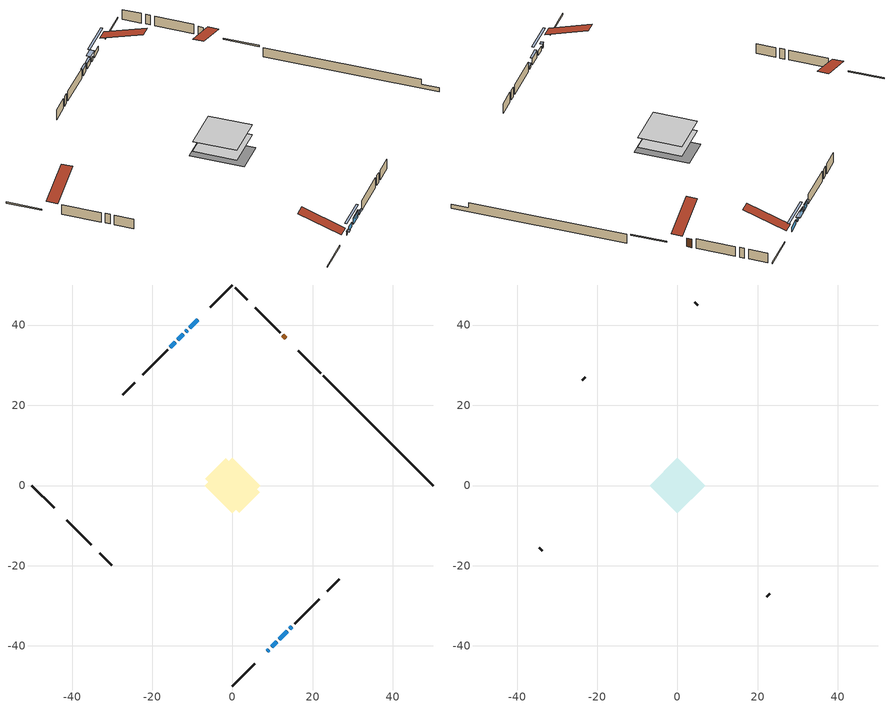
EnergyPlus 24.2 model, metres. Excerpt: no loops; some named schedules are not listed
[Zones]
conditioned space
 floor outside (Floor1 construction): -1.1,0 0,1.1 1.1,0 0,-1.1 z1.45
 floor outside (Floor2 construction): -1.33,0 0,1.33 1.33,0 0,-1.33 z1.45
 floor adiabatic (AdiabaticFloorConstruction): -6.9,0 0,6.9 6.9,0 0,-6.9 z1.45
 floor foundation (Slab1 construction): -6.83,1.72 -1.72,6.83 6.83,-1.72 1.72,-6.83 z-0.84
 wall outside (RimJoist1 construction): 0,-49.97 5.6,-44.37 / -49.97,0 -44.37,-5.6 / 0,49.97 -5.6,44.37 / 21.99,27.99 16.38,33.59 z1.45:1.75
 wall outside (AdiabaticWallConstruction 1): 13.3,36.67 12.5,37.48 z1.45:3.48
 wall outside (AdiabaticWallConstruction): 8.69,-41.29 9.08,-40.89 / -11.28,38.69 -11.68,38.29 z1.45:2.37; 9.74,-40.24 11.03,-38.94 / -8.69,41.29 -10.63,39.35 z1.45:2.57; 11.69,-38.29 13.63,-36.35 z1.45:3.08; 14.28,-35.69 14.82,-35.15 z1.45:2.21; -12.33,37.64 -13.63,36.35 z1.45:2.82; -14.28,35.69 -15.54,34.43 z1.45:2.97
 wall outside (Wall1 construction): 15.48,-34.49 21.62,-28.36 / -41.29,-8.69 -35.15,-14.82 / -16.2,33.78 -22.33,27.64 / 11.84,38.13 5.7,44.27 z1.45:3.89
 wall outside (Wall3 construction): 23.67,-26.31 26.66,-23.31 / -33.1,-16.87 -30.1,-19.87 / -24.38,25.59 -27.38,22.59 / 3.66,46.32 0.66,49.32 z1.45:3.89
 wall foundation (FoundationWall1 construction): 22.64,27.33,-0.84 22.64,27.33,1.45 47.24,2.73,1.45 47.24,2.73,0.13 49.97,0,0.13 49.97,0,-0.84
 window (WindowConstruction 4): 8.69,-41.29 9.08,-40.89 z1.45:2.36
 window (WindowConstruction 6): 9.74,-40.24 11.03,-38.94 z1.45:2.57
 window (WindowConstruction 7): -8.69,41.29 -10.63,39.35 z1.45:2.57
 window (WindowConstruction 5): -11.28,38.69 -11.68,38.3 z1.45:2.36
 window (WindowConstruction): 11.69,-38.29 13.63,-36.35 z1.45:3.07
 window (WindowConstruction 1): 14.28,-35.69 14.82,-35.15 z1.45:2.21
 window (WindowConstruction 2): -12.33,37.64 -13.63,36.35 z1.45:2.82
 window (WindowConstruction 3): -14.28,35.69 -15.54,34.43 z1.45:2.97
 door (Door): 13.3,36.67 12.5,37.48 z1.45:3.48
 ceiling adiabatic (AdiabaticFloorConstruction): 0,-6.9 6.9,0 0,6.9 -6.9,0 z1.45
attic - vented
 floor to conditioned space (Floor3 construction Reversed): -6.9,0 0,6.9 6.9,0 0,-6.9 z3.89
 wall outside (Wall2 construction): 22.27,-27.7 23.01,-26.96 / -34.49,-15.48 -33.76,-16.22 / -22.99,26.98 -23.73,26.25 / 5.05,44.93 4.31,45.66 z1.45:3.89
 roof outside (Roof1 construction): 8.03,-41.94,3.89 1.31,-35.23,7.06 -0.46,-37,7.06 6.26,-43.71,3.89; -41.94,-8.03,3.89 -35.23,-1.31,7.06 -37,0.46,7.06 -43.71,-6.26,3.89; -8.03,41.94,3.89 -1.31,35.23,7.06 0.46,37,7.06 -6.26,43.71,3.89; 13.96,36.02,3.89 7.24,29.3,7.06 9.01,27.53,7.06 15.73,34.25,3.89
shading: 9.19,-40.79 8.58,-41.39 9.01,-41.82 9.62,-41.22 z2.51; 12.97,-37 7.8,-42.17 8.13,-42.5 13.29,-37.33 z5.31; -12.56,37.41 -6.75,43.22 -7.07,43.55 -12.89,37.73 z5.31; -12.32,37.65 -10.64,39.33 -11.28,39.98 -12.97,38.3 z3.28; 13.73,-36.24 11.58,-38.39 11.91,-38.72 14.06,-36.57 z3.22; 14.93,-35.04 14.18,-35.79 14.5,-36.12 15.25,-35.37 z2.36; -13.73,36.24 -12.23,37.74 -12.55,38.07 -14.06,36.57 z2.97; -15.65,34.33 -14.18,35.79 -14.5,36.12 -15.97,34.65 z3.12
[Building]
Building 1: Terrain=Suburbs
[Site:Location]
Charlottetown AP_PE: Latitude {deg}=46.29; Longitude {deg}=-63.12; Time Zone {hr}=-4; Elevation {m}=48; Keep Site Location Information=Yes
[Site:GroundTemperature:Shallow]
1.81207, -0.126142, -0.281361, 0.638419, 4.33082, 8.00603, 11.1922, 13.2106, 13.3821, 11.7405, 8.63552, 5.07305
[Site:WaterMainsTemperature]
Calculation Method=Schedule; Temperature Schedule=mains temperature schedule
[Material] Roughness=Rough; Thermal Absorptance=0.9
Name | Thickness {m} | Conductivity {W/m-K} | Density {kg/m3} | Specific Heat {J/kg-K} | Solar Absorptance | Visible Absorptance
asphalt or fiberglass shingles | 0.00635 | 0.162714 | 1121.4 | 1465.45 | 0.4 | 0.4
ceiling loosefill ins | 0.169333 | 0.0480833 | 16.02 | 1046.75 | 0.7 | 0.7
ceiling stud and cavity | 0.1397 | 0.128377 | 65.682 | 1177.47 | 0.7 | 0.7
concrete 4.0 in. | 0.1016 | 1.803125 | 2242.8 | 837.4 | 0.7 | 0.7
concrete 8.0 in. | 0.2032 | 1.803125 | 2242.8 | 837.4 | 0.7 | 0.7
door material | 0.04445 | 0.053851 | 512.64 | 1214.23 | 0.7 | 0.7
exterior vertical ins | 0.00732929 | 0.029427 | 32.04 | 1214.23 | 0.7 | 0.7
floor covering | 0.0127 | 0.0433444 | 54.468 | 1339.84 | 0.6 | 0.6
floor rigid ins | 0.103632 | 0.029427 | 32.04 | 1214.23 | 0.7 | 0.7
floor rigid ins 1; wall rigid ins 1 | 0.512978 | 0.029427 | 32.04 | 1214.23 | 0.7 | 0.7
floor stud and cavity | 0.1397 | 0.125893 | 92.3553 | 1139.71 | 0.7 | 0.7
floor stud and cavity 1 | 0.1397 | 0.127717 | 92.3553 | 1139.71 | 0.7 | 0.7
floor stud and cavity 2 | 0.1397 | 1.75129 | 37.0049 | 1207.88 | 0.7 | 0.7
furniture material conditioned space 1 | 0.1524 | 0.115458 | 640.8 | 1214.23 | 0.6 | 0.6
gypsum board | 0.0127 | 0.160291 | 801 | 837.4 | 0.6 | 0.6
gypsum board 1 | 0.0127 | 0.160291 | 801 | 837.4 | 0.7 | 0.7
osb sheathing 0.5 in. | 0.0127 | 0.115458 | 512.64 | 1214.23 | 0.7 | 0.7
osb sheathing 0.75 in. | 0.01905 | 0.115458 | 512.64 | 1214.23 | 0.7 | 0.7
osb sheathing 2.0 in. | 0.0508 | 0.115458 | 512.64 | 1214.23 | 0.7 | 0.7
rim joist rigid ins; wall rigid ins | 0.051816 | 0.029427 | 32.04 | 1214.23 | 0.7 | 0.7
rim joist stud and cavity | 0.0508 | 0.0371501 | 125.044 | 1163.47 | 0.6 | 0.6
wall stud and cavity | 0.1397 | 0.18451 | 139.0536 | 1170.24 | 0.7 | 0.7
wall stud and cavity 1 | 0.0889 | 6.1454 | 50.32683 | 1063.81 | 0.6 | 0.6
wall stud and cavity 2 | 0.1397 | 0.234034 | 139.0536 | 1170.24 | 0.7 | 0.7
wall stud and cavity 3 | 0.0889 | 0.380278 | 52.3479 | 1209.89 | 0.7 | 0.7
wall stud and cavity 4 | 0.0889 | 0.391764 | 83.0341 | 1211.67 | 0.7 | 0.7
wood siding | 0.0254 | 0.102417 | 544.68 | 1172.36 | 0.4 | 0.4
wood siding 1 | 0.00254 | 0.102417 | 544.68 | 1172.36 | 0.4 | 0.4
wood siding 2; wood siding 3; wood siding 4 | 0.0254 | 0.102417 | 544.68 | 1172.36 | 0.7 | 0.7
[WindowMaterial:SimpleGlazingSystem]
Name | U-Factor {W/m2-K} | Solar Heat Gain Coefficient
WindowMaterial | 2.97414 | 0.57
WindowMaterial 1 | 3.05136 | 0.46
WindowMaterial 2 | 2.986628 | 0.55
WindowMaterial 3 | 2.94461 | 0.61
WindowMaterial 4 | 4.62303 | 0.65
WindowMaterial 5 | 3.0048 | 0.53
[Construction]
AdiabaticFloorConstruction: floor stud and cavity 2, floor rigid ins 1, osb sheathing 0.75 in., floor covering
AdiabaticWallConstruction: wood siding 3, wall rigid ins 1, wall stud and cavity 3, gypsum board
AdiabaticWallConstruction 1: wood siding 4, wall rigid ins 1, wall stud and cavity 3, gypsum board
Door: door material
Floor1 construction: floor stud and cavity, floor rigid ins, osb sheathing 0.75 in., floor covering
Floor2 construction: floor stud and cavity 1, floor rigid ins, osb sheathing 0.75 in., floor covering
Floor3 construction Reversed: gypsum board, ceiling stud and cavity, ceiling loosefill ins
FoundationWall1 construction: concrete 8.0 in., gypsum board 1
furniture construction conditioned space 1: furniture material conditioned space 1
PartitionWallConstruction: gypsum board, wall stud and cavity 4, gypsum board
RimJoist1 construction: wood siding 2, rim joist rigid ins, osb sheathing 2.0 in., rim joist stud and cavity
Roof1 construction: asphalt or fiberglass shingles
Slab1 construction: concrete 4.0 in.
Wall1 construction: wood siding, wall rigid ins, osb sheathing 0.5 in., wall stud and cavity, gypsum board
Wall2 construction: wood siding 1, wall stud and cavity 1
Wall3 construction: wood siding, wall rigid ins, osb sheathing 0.5 in., wall stud and cavity 2, gypsum board
WindowConstruction: WindowMaterial
WindowConstruction 1: WindowMaterial 1
WindowConstruction 2: WindowMaterial 2
WindowConstruction 3: WindowMaterial 3
WindowConstruction 4; WindowConstruction 5: WindowMaterial 4
WindowConstruction 6; WindowConstruction 7: WindowMaterial 5
[Zone] Multiplier=1; Part of Total Floor Area=Yes
Name | Volume {m3}
attic - vented | 48.9018
conditioned space | 453.9
[Space]
Name | Zone | Volume {m3}
attic - vented 1 | attic - vented | 48.9018
conditioned space 1 | conditioned space | 453.9
[ZoneInfiltration:EffectiveLeakageArea]
infil attic - vented 1: Zone or Space=attic - vented 1; Schedule=Always On Discrete; Effective Air Leakage Area {cm2}=3407.64; Stack Coefficient=0.000389764; Wind Coefficient=1.33389e-05
[ZoneMixing]
whole house fan mix: Zone or Space=attic - vented; Schedule=Always On Continuous; Design Flow Rate Calculation Method=Flow/Zone; Design Flow Rate {m3/s}=0; Source Zone or Space=conditioned space
[SurfaceProperty:ExposedFoundationPerimeter]
Slab1: Exposed Perimeter Calculation Method=TotalExposedPerimeter; Total Exposed Perimeter {m}=38.65
[InternalMass] Zone or ZoneList=conditioned space; Space or SpaceList=conditioned space 1
Name | Construction | Surface Area {m2}
furniture mass conditioned space 1 | furniture construction conditioned space 1 | 75.3883
partition wall mass | PartitionWallConstruction | 188.471
[Lights]
interior lighting: Zone or ZoneList or Space or SpaceList=conditioned space 1; Schedule=interior lighting schedule; Design Level Calculation Method=LightingLevel; Lighting Level {W}=343.2; Return Air Fraction=0; Fraction Radiant=0.6; Fraction Visible=0.2; Fraction Replaceable=1
[People]
occupants: Zone or ZoneList or Space or SpaceList=conditioned space 1; Number of People Schedule=occupants schedule; Number of People Calculation Method=People; Number of People=3; Fraction Radiant=0.314171; Sensible Heat Fraction=0.56303; Activity Level Schedule=occupants activity schedule; Carbon Dioxide Generation Rate {m3/s-W}=0; Enable ASHRAE 55 Comfort Warnings=No; Mean Radiant Temperature Calculation Type=EnclosureAveraged
[ElectricEquipment] Zone or ZoneList or Space or SpaceList=conditioned space 1; Design Level Calculation Method=EquipmentLevel
Name | Schedule | Design Level {W} | Fraction Latent | Fraction Radiant | Fraction Lost
clothes dryer | clothes dryer schedule | 140.772 | 0.015 | 0.081 | 0.85
clothes washer | clothes washer schedule | 32.1985 | 0.03 | 0.162 | 0.7
cooking range | cooking range schedule | 215.147 | 0.08 | 0.432 | 0.2
dishwasher | dishwasher schedule | 66.8632 | 0.3 | 0.18 | 0.4
fridge | fridge schedule | 72.9452 | 0 | 0.6 | 0
mech vent bath fan 0 | mech vent bath fan 0 schedule | 50.2 | 0 | 0 | 1
mech vent bath fan 1 | mech vent bath fan 1 schedule | 50.2 | 0 | 0 | 1
mech vent house fan | mech vent house fan schedule | 14.1667 | 0 | 0 | 1
mech vent house fan cfis | mech vent house fan cfis schedule | 0 | 0 | 0 | 0
misc plug loads | misc plug loads schedule | 494.7 | 0.045 | 0.513 | 0.1
whole house fan | Always On Discrete | 0 | 0 | 0 | 1
[OtherEquipment] Zone or ZoneList or Space or SpaceList=conditioned space 1; Design Level Calculation Method=EquipmentLevel
Name | Fuel Type | Schedule | Design Level {W} | Fraction Latent | Fraction Radiant | Fraction Lost
clothes dryer 1 | Electricity | clothes dryer schedule | 0 | 0.015 | 0.081 | 0.85
cooking range 1 | Electricity | cooking range schedule | 0 | 0.08 | 0.432 | 0.2
general water use latent | None | general water use schedule | 62.594 | 1 | 0 | 0
general water use sensible | None | general water use schedule | -61.6891 | 0 | 0.6 | 0
mech vent house fan latent load | None | Always On Discrete | 0 | 1 | 0 | 0
mech vent house fan sensible load | None | Always On Discrete | 0 | 0 | 0 | 0
water heater energy adjustment1 | FuelOilNo2 | Always On Discrete | 0.01 | 0 | 0 | 1
[ZoneInfiltration:DesignFlowRate] Zone or ZoneList or Space or SpaceList=conditioned space 1; Schedule=Always On Discrete; Design Flow Rate Calculation Method=Flow/Zone; Design Flow Rate {m3/s}=0
infil flow; natural vent flow; whole house fan flow
[Foundation:Kiva]
Foundation Kiva 1: Initial Indoor Air Temperature {C}=18; Wall Height Above Grade {m}=1.44999; Wall Depth Below Slab {m}=0.2032; Custom Block Material Name 1=exterior vertical ins; Custom Block Depth 1 {m}=2.28999; Custom Block X Position 1 {m}=0.2159; Custom Block Z Position 1 {m}=0
[Foundation:Kiva:Settings]
Soil Conductivity {W/m-K}=0.849921; Soil Density {kg/m3}=1842.3; Soil Specific Heat {J/kg-K}=418.7; Ground Solar Absorptivity=0.9; Ground Thermal Absorptivity=0.9; Ground Surface Roughness {m}=0.03; Far-Field Width {m}=40; Deep-Ground Boundary Condition=ZeroFlux; Deep-Ground Depth {m}=40; Minimum Cell Dimension {m}=0.2; Maximum Cell Growth Coefficient=3; Simulation Timestep=Timestep
[Exterior:Lights]
exterior lighting: Schedule=exterior lighting schedule; Design Level {W}=75.6
[Schedule:Constant]
Name | Hourly Value
Always On Continuous; mech vent house fan schedule; mech vent house fan cfis schedule; Always On Discrete | 1
occupants activity schedule | 117.228
fridge schedule | 0
[Schedule:Week:Daily]
interior lighting schedule Week Rule - Jan1-Jan27: interior lighting schedule day, interior lighting schedule day, interior lighting schedule day, interior lighting schedule day, interior lighting schedule day, interior lighting schedule day, interior lighting schedule day, interior lighting schedule default day, interior lighting schedule default day, interior lighting schedule default day, interior lighting schedule default day, interior lighting schedule default day
interior lighting schedule Week Rule - Jan28-Feb3: interior lighting schedule day, interior lighting schedule day, interior lighting schedule day, interior lighting schedule day, interior lighting schedule day 1, interior lighting schedule day 1, interior lighting schedule day 1, interior lighting schedule default day, interior lighting schedule default day, interior lighting schedule default day, interior lighting schedule default day, interior lighting schedule default day
interior lighting schedule Week Rule - Feb4-Feb24: interior lighting schedule day 1, interior lighting schedule day 1, interior lighting schedule day 1, interior lighting schedule day 1, interior lighting schedule day 1, interior lighting schedule day 1, interior lighting schedule day 1, interior lighting schedule default day, interior lighting schedule default day, interior lighting schedule default day, interior lighting schedule default day, interior lighting schedule default day
interior lighting schedule Week Rule - Feb25-Mar3: interior lighting schedule day 1, interior lighting schedule day 1, interior lighting schedule day 1, interior lighting schedule day 1, interior lighting schedule day 2, interior lighting schedule day 2, interior lighting schedule day 2, interior lighting schedule default day, interior lighting schedule default day, interior lighting schedule default day, interior lighting schedule default day, interior lighting schedule default day
interior lighting schedule Week Rule - Mar4-Mar31: interior lighting schedule day 2, interior lighting schedule day 2, interior lighting schedule day 2, interior lighting schedule day 2, interior lighting schedule day 2, interior lighting schedule day 2, interior lighting schedule day 2, interior lighting schedule default day, interior lighting schedule default day, interior lighting schedule default day, interior lighting schedule default day, interior lighting schedule default day
interior lighting schedule Week Rule - Apr1-Apr28: interior lighting schedule day 3, interior lighting schedule day 3, interior lighting schedule day 3, interior lighting schedule day 3, interior lighting schedule day 3, interior lighting schedule day 3, interior lighting schedule day 3, interior lighting schedule default day, interior lighting schedule default day, interior lighting schedule default day, interior lighting schedule default day, interior lighting schedule default day
interior lighting schedule Week Rule - Apr29-May5: interior lighting schedule day 3, interior lighting schedule day 3, interior lighting schedule day 4, interior lighting schedule day 4, interior lighting schedule day 4, interior lighting schedule day 4, interior lighting schedule day 4, interior lighting schedule default day, interior lighting schedule default day, interior lighting schedule default day, interior lighting schedule default day, interior lighting schedule default day
interior lighting schedule Week Rule - May6-May26: interior lighting schedule day 4, interior lighting schedule day 4, interior lighting schedule day 4, interior lighting schedule day 4, interior lighting schedule day 4, interior lighting schedule day 4, interior lighting schedule day 4, interior lighting schedule default day, interior lighting schedule default day, interior lighting schedule default day, interior lighting schedule default day, interior lighting schedule default day
interior lighting schedule Week Rule - May27-Jun2: interior lighting schedule day 4, interior lighting schedule day 4, interior lighting schedule day 4, interior lighting schedule day 4, interior lighting schedule day 4, interior lighting schedule day 5, interior lighting schedule day 5, interior lighting schedule default day, interior lighting schedule default day, interior lighting schedule default day, interior lighting schedule default day, interior lighting schedule default day
interior lighting schedule Week Rule - Jun3-Jun30: interior lighting schedule day 5, interior lighting schedule day 5, interior lighting schedule day 5, interior lighting schedule day 5, interior lighting schedule day 5, interior lighting schedule day 5, interior lighting schedule day 5, interior lighting schedule default day, interior lighting schedule default day, interior lighting schedule default day, interior lighting schedule default day, interior lighting schedule default day
interior lighting schedule Week Rule - Jul1-Jul28: interior lighting schedule day 6, interior lighting schedule day 6, interior lighting schedule day 6, interior lighting schedule day 6, interior lighting schedule day 6, interior lighting schedule day 6, interior lighting schedule day 6, interior lighting schedule default day, interior lighting schedule default day, interior lighting schedule default day, interior lighting schedule default day, interior lighting schedule default day
interior lighting schedule Week Rule - Jul29-Aug4: interior lighting schedule day 6, interior lighting schedule day 6, interior lighting schedule day 6, interior lighting schedule day 7, interior lighting schedule day 7, interior lighting schedule day 7, interior lighting schedule day 7, interior lighting schedule default day, interior lighting schedule default day, interior lighting schedule default day, interior lighting schedule default day, interior lighting schedule default day
interior lighting schedule Week Rule - Aug5-Aug25: interior lighting schedule day 7, interior lighting schedule day 7, interior lighting schedule day 7, interior lighting schedule day 7, interior lighting schedule day 7, interior lighting schedule day 7, interior lighting schedule day 7, interior lighting schedule default day, interior lighting schedule default day, interior lighting schedule default day, interior lighting schedule default day, interior lighting schedule default day
interior lighting schedule Week Rule - Aug26-Sep1: interior lighting schedule day 7, interior lighting schedule day 7, interior lighting schedule day 7, interior lighting schedule day 7, interior lighting schedule day 7, interior lighting schedule day 7, interior lighting schedule day 8, interior lighting schedule default day, interior lighting schedule default day, interior lighting schedule default day, interior lighting schedule default day, interior lighting schedule default day
interior lighting schedule Week Rule - Sep2-Sep29: interior lighting schedule day 8, interior lighting schedule day 8, interior lighting schedule day 8, interior lighting schedule day 8, interior lighting schedule day 8, interior lighting schedule day 8, interior lighting schedule day 8, interior lighting schedule default day, interior lighting schedule default day, interior lighting schedule default day, interior lighting schedule default day, interior lighting schedule default day
interior lighting schedule Week Rule - Sep30-Oct6: interior lighting schedule day 8, interior lighting schedule day 9, interior lighting schedule day 9, interior lighting schedule day 9, interior lighting schedule day 9, interior lighting schedule day 9, interior lighting schedule day 9, interior lighting schedule default day, interior lighting schedule default day, interior lighting schedule default day, interior lighting schedule default day, interior lighting schedule default day
interior lighting schedule Week Rule - Oct7-Oct27: interior lighting schedule day 9, interior lighting schedule day 9, interior lighting schedule day 9, interior lighting schedule day 9, interior lighting schedule day 9, interior lighting schedule day 9, interior lighting schedule day 9, interior lighting schedule default day, interior lighting schedule default day, interior lighting schedule default day, interior lighting schedule default day, interior lighting schedule default day
interior lighting schedule Week Rule - Oct28-Nov3: interior lighting schedule day 9, interior lighting schedule day 9, interior lighting schedule day 9, interior lighting schedule day 9, interior lighting schedule day 10, interior lighting schedule day 10, interior lighting schedule day 10, interior lighting schedule default day, interior lighting schedule default day, interior lighting schedule default day, interior lighting schedule default day, interior lighting schedule default day
interior lighting schedule Week Rule - Nov4-Nov24: interior lighting schedule day 10, interior lighting schedule day 10, interior lighting schedule day 10, interior lighting schedule day 10, interior lighting schedule day 10, interior lighting schedule day 10, interior lighting schedule day 10, interior lighting schedule default day, interior lighting schedule default day, interior lighting schedule default day, interior lighting schedule default day, interior lighting schedule default day
interior lighting schedule Week Rule - Nov25-Dec1: interior lighting schedule day 10, interior lighting schedule day 10, interior lighting schedule day 10, interior lighting schedule day 10, interior lighting schedule day 10, interior lighting schedule day 10, interior lighting schedule day 11, interior lighting schedule default day, interior lighting schedule default day, interior lighting schedule default day, interior lighting schedule default day, interior lighting schedule default day
interior lighting schedule Week Rule - Dec2-Dec31: interior lighting schedule day 11, interior lighting schedule day 11, interior lighting schedule day 11, interior lighting schedule day 11, interior lighting schedule day 11, interior lighting schedule day 11, interior lighting schedule day 11, interior lighting schedule default day, interior lighting schedule default day, interior lighting schedule default day, interior lighting schedule default day, interior lighting schedule default day
occupants schedule Week Rule - Jan1-Dec31: occupants schedule day, occupants schedule day, occupants schedule day, occupants schedule day, occupants schedule day, occupants schedule day, occupants schedule day, occupants schedule default day, occupants schedule default day, occupants schedule default day, occupants schedule default day, occupants schedule default day
clothes dryer schedule Week Rule - Jan1-Dec31: clothes dryer schedule day, clothes dryer schedule day, clothes dryer schedule day, clothes dryer schedule day, clothes dryer schedule day, clothes dryer schedule day, clothes dryer schedule day, clothes dryer schedule default day, clothes dryer schedule default day, clothes dryer schedule default day, clothes dryer schedule default day, clothes dryer schedule default day
clothes washer schedule Week Rule - Jan1-Dec31: clothes washer schedule day, clothes washer schedule day, clothes washer schedule day, clothes washer schedule day, clothes washer schedule day, clothes washer schedule day, clothes washer schedule day, clothes washer schedule default day, clothes washer schedule default day, clothes washer schedule default day, clothes washer schedule default day, clothes washer schedule default day
cooking range schedule Week Rule - Jan1-Dec31: cooking range schedule day, cooking range schedule day, cooking range schedule day, cooking range schedule day, cooking range schedule day, cooking range schedule day, cooking range schedule day, cooking range schedule default day, cooking range schedule default day, cooking range schedule default day, cooking range schedule default day, cooking range schedule default day
dishwasher schedule Week Rule - Jan1-Dec31: dishwasher schedule day, dishwasher schedule day, dishwasher schedule day, dishwasher schedule day, dishwasher schedule day, dishwasher schedule day, dishwasher schedule day, dishwasher schedule default day, dishwasher schedule default day, dishwasher schedule default day, dishwasher schedule default day, dishwasher schedule default day
mech vent bath fan 0 schedule Week Rule - Jan1-Dec31: mech vent bath fan 0 schedule day, mech vent bath fan 0 schedule day, mech vent bath fan 0 schedule day, mech vent bath fan 0 schedule day, mech vent bath fan 0 schedule day, mech vent bath fan 0 schedule day, mech vent bath fan 0 schedule day, mech vent bath fan 0 schedule default day, mech vent bath fan 0 schedule default day, mech vent bath fan 0 schedule default day, mech vent bath fan 0 schedule default day, mech vent bath fan 0 schedule default day
mech vent bath fan 1 schedule Week Rule - Jan1-Dec31: mech vent bath fan 1 schedule day, mech vent bath fan 1 schedule day, mech vent bath fan 1 schedule day, mech vent bath fan 1 schedule day, mech vent bath fan 1 schedule day, mech vent bath fan 1 schedule day, mech vent bath fan 1 schedule day, mech vent bath fan 1 schedule default day, mech vent bath fan 1 schedule default day, mech vent bath fan 1 schedule default day, mech vent bath fan 1 schedule default day, mech vent bath fan 1 schedule default day
misc plug loads schedule Week Rule - Jan1-Dec31: misc plug loads schedule day, misc plug loads schedule day, misc plug loads schedule day, misc plug loads schedule day, misc plug loads schedule day, misc plug loads schedule day, misc plug loads schedule day, misc plug loads schedule default day, misc plug loads schedule default day, misc plug loads schedule default day, misc plug loads schedule default day, misc plug loads schedule default day
general water use schedule Week Rule - Jan1-Dec31: general water use schedule day, general water use schedule day, general water use schedule day, general water use schedule day, general water use schedule day, general water use schedule day, general water use schedule day, general water use schedule default day, general water use schedule default day, general water use schedule default day, general water use schedule default day, general water use schedule default day
exterior lighting schedule Week Rule - Jan1-Jan27: exterior lighting schedule day, exterior lighting schedule day, exterior lighting schedule day, exterior lighting schedule day, exterior lighting schedule day, exterior lighting schedule day, exterior lighting schedule day, exterior lighting schedule default day, exterior lighting schedule default day, exterior lighting schedule default day, exterior lighting schedule default day, exterior lighting schedule default day
exterior lighting schedule Week Rule - Jan28-Feb3: exterior lighting schedule day, exterior lighting schedule day, exterior lighting schedule day, exterior lighting schedule day, exterior lighting schedule day 1, exterior lighting schedule day 1, exterior lighting schedule day 1, exterior lighting schedule default day, exterior lighting schedule default day, exterior lighting schedule default day, exterior lighting schedule default day, exterior lighting schedule default day
exterior lighting schedule Week Rule - Feb4-Feb24: exterior lighting schedule day 1, exterior lighting schedule day 1, exterior lighting schedule day 1, exterior lighting schedule day 1, exterior lighting schedule day 1, exterior lighting schedule day 1, exterior lighting schedule day 1, exterior lighting schedule default day, exterior lighting schedule default day, exterior lighting schedule default day, exterior lighting schedule default day, exterior lighting schedule default day
exterior lighting schedule Week Rule - Feb25-Mar3: exterior lighting schedule day 1, exterior lighting schedule day 1, exterior lighting schedule day 1, exterior lighting schedule day 1, exterior lighting schedule day 2, exterior lighting schedule day 2, exterior lighting schedule day 2, exterior lighting schedule default day, exterior lighting schedule default day, exterior lighting schedule default day, exterior lighting schedule default day, exterior lighting schedule default day
exterior lighting schedule Week Rule - Mar4-Mar31: exterior lighting schedule day 2, exterior lighting schedule day 2, exterior lighting schedule day 2, exterior lighting schedule day 2, exterior lighting schedule day 2, exterior lighting schedule day 2, exterior lighting schedule day 2, exterior lighting schedule default day, exterior lighting schedule default day, exterior lighting schedule default day, exterior lighting schedule default day, exterior lighting schedule default day
exterior lighting schedule Week Rule - Apr1-Apr28: exterior lighting schedule day 3, exterior lighting schedule day 3, exterior lighting schedule day 3, exterior lighting schedule day 3, exterior lighting schedule day 3, exterior lighting schedule day 3, exterior lighting schedule day 3, exterior lighting schedule default day, exterior lighting schedule default day, exterior lighting schedule default day, exterior lighting schedule default day, exterior lighting schedule default day
exterior lighting schedule Week Rule - Apr29-May5: exterior lighting schedule day 3, exterior lighting schedule day 3, exterior lighting schedule day 4, exterior lighting schedule day 4, exterior lighting schedule day 4, exterior lighting schedule day 4, exterior lighting schedule day 4, exterior lighting schedule default day, exterior lighting schedule default day, exterior lighting schedule default day, exterior lighting schedule default day, exterior lighting schedule default day
exterior lighting schedule Week Rule - May6-May26: exterior lighting schedule day 4, exterior lighting schedule day 4, exterior lighting schedule day 4, exterior lighting schedule day 4, exterior lighting schedule day 4, exterior lighting schedule day 4, exterior lighting schedule day 4, exterior lighting schedule default day, exterior lighting schedule default day, exterior lighting schedule default day, exterior lighting schedule default day, exterior lighting schedule default day
exterior lighting schedule Week Rule - May27-Jun2: exterior lighting schedule day 4, exterior lighting schedule day 4, exterior lighting schedule day 4, exterior lighting schedule day 4, exterior lighting schedule day 4, exterior lighting schedule day 5, exterior lighting schedule day 5, exterior lighting schedule default day, exterior lighting schedule default day, exterior lighting schedule default day, exterior lighting schedule default day, exterior lighting schedule default day
exterior lighting schedule Week Rule - Jun3-Jun30: exterior lighting schedule day 5, exterior lighting schedule day 5, exterior lighting schedule day 5, exterior lighting schedule day 5, exterior lighting schedule day 5, exterior lighting schedule day 5, exterior lighting schedule day 5, exterior lighting schedule default day, exterior lighting schedule default day, exterior lighting schedule default day, exterior lighting schedule default day, exterior lighting schedule default day
exterior lighting schedule Week Rule - Jul1-Jul28: exterior lighting schedule day 6, exterior lighting schedule day 6, exterior lighting schedule day 6, exterior lighting schedule day 6, exterior lighting schedule day 6, exterior lighting schedule day 6, exterior lighting schedule day 6, exterior lighting schedule default day, exterior lighting schedule default day, exterior lighting schedule default day, exterior lighting schedule default day, exterior lighting schedule default day
exterior lighting schedule Week Rule - Jul29-Aug4: exterior lighting schedule day 6, exterior lighting schedule day 6, exterior lighting schedule day 6, exterior lighting schedule day 7, exterior lighting schedule day 7, exterior lighting schedule day 7, exterior lighting schedule day 7, exterior lighting schedule default day, exterior lighting schedule default day, exterior lighting schedule default day, exterior lighting schedule default day, exterior lighting schedule default day
exterior lighting schedule Week Rule - Aug5-Aug25: exterior lighting schedule day 7, exterior lighting schedule day 7, exterior lighting schedule day 7, exterior lighting schedule day 7, exterior lighting schedule day 7, exterior lighting schedule day 7, exterior lighting schedule day 7, exterior lighting schedule default day, exterior lighting schedule default day, exterior lighting schedule default day, exterior lighting schedule default day, exterior lighting schedule default day
exterior lighting schedule Week Rule - Aug26-Sep1: exterior lighting schedule day 7, exterior lighting schedule day 7, exterior lighting schedule day 7, exterior lighting schedule day 7, exterior lighting schedule day 7, exterior lighting schedule day 7, exterior lighting schedule day 8, exterior lighting schedule default day, exterior lighting schedule default day, exterior lighting schedule default day, exterior lighting schedule default day, exterior lighting schedule default day
exterior lighting schedule Week Rule - Sep2-Sep29: exterior lighting schedule day 8, exterior lighting schedule day 8, exterior lighting schedule day 8, exterior lighting schedule day 8, exterior lighting schedule day 8, exterior lighting schedule day 8, exterior lighting schedule day 8, exterior lighting schedule default day, exterior lighting schedule default day, exterior lighting schedule default day, exterior lighting schedule default day, exterior lighting schedule default day
exterior lighting schedule Week Rule - Sep30-Oct6: exterior lighting schedule day 8, exterior lighting schedule day 9, exterior lighting schedule day 9, exterior lighting schedule day 9, exterior lighting schedule day 9, exterior lighting schedule day 9, exterior lighting schedule day 9, exterior lighting schedule default day, exterior lighting schedule default day, exterior lighting schedule default day, exterior lighting schedule default day, exterior lighting schedule default day
exterior lighting schedule Week Rule - Oct7-Oct27: exterior lighting schedule day 9, exterior lighting schedule day 9, exterior lighting schedule day 9, exterior lighting schedule day 9, exterior lighting schedule day 9, exterior lighting schedule day 9, exterior lighting schedule day 9, exterior lighting schedule default day, exterior lighting schedule default day, exterior lighting schedule default day, exterior lighting schedule default day, exterior lighting schedule default day
exterior lighting schedule Week Rule - Oct28-Nov3: exterior lighting schedule day 9, exterior lighting schedule day 9, exterior lighting schedule day 9, exterior lighting schedule day 9, exterior lighting schedule day 10, exterior lighting schedule day 10, exterior lighting schedule day 10, exterior lighting schedule default day, exterior lighting schedule default day, exterior lighting schedule default day, exterior lighting schedule default day, exterior lighting schedule default day
[Schedule:Year]
interior lighting schedule: interior lighting schedule Week Rule - Jan1-Jan27, 1, 1, 1, 27, interior lighting schedule Week Rule - Jan28-Feb3, 1, 28, 2, 3, interior lighting schedule Week Rule - Feb4-Feb24, 2, 4, 2, 24, interior lighting schedule Week Rule - Feb25-Mar3, 2, 25, 3, 3, interior lighting schedule Week Rule - Mar4-Mar31, 3, 4, 3, 31, interior lighting schedule Week Rule - Apr1-Apr28, 4, 1, 4, 28, interior lighting schedule Week Rule - Apr29-May5, 4, 29, 5, 5, interior lighting schedule Week Rule - May6-May26, 5, 6, 5, 26, interior lighting schedule Week Rule - May27-Jun2, 5, 27, 6, 2, interior lighting schedule Week Rule - Jun3-Jun30, 6, 3, 6, 30, interior lighting schedule Week Rule - Jul1-Jul28, 7, 1, 7, 28, interior lighting schedule Week Rule - Jul29-Aug4, 7, 29, 8, 4, interior lighting schedule Week Rule - Aug5-Aug25, 8, 5, 8, 25, interior lighting schedule Week Rule - Aug26-Sep1, 8, 26, 9, 1, interior lighting schedule Week Rule - Sep2-Sep29, 9, 2, 9, 29, interior lighting schedule Week Rule - Sep30-Oct6, 9, 30, 10, 6, interior lighting schedule Week Rule - Oct7-Oct27, 10, 7, 10, 27, interior lighting schedule Week Rule - Oct28-Nov3, 10, 28, 11, 3, interior lighting schedule Week Rule - Nov4-Nov24, 11, 4, 11, 24, interior lighting schedule Week Rule - Nov25-Dec1, 11, 25, 12, 1, interior lighting schedule Week Rule - Dec2-Dec31, 12, 2, 12, 31
occupants schedule: occupants schedule Week Rule - Jan1-Dec31, 1, 1, 12, 31
clothes dryer schedule: clothes dryer schedule Week Rule - Jan1-Dec31, 1, 1, 12, 31
clothes washer schedule: clothes washer schedule Week Rule - Jan1-Dec31, 1, 1, 12, 31
cooking range schedule: cooking range schedule Week Rule - Jan1-Dec31, 1, 1, 12, 31
dishwasher schedule: dishwasher schedule Week Rule - Jan1-Dec31, 1, 1, 12, 31
mech vent bath fan 0 schedule: mech vent bath fan 0 schedule Week Rule - Jan1-Dec31, 1, 1, 12, 31
mech vent bath fan 1 schedule: mech vent bath fan 1 schedule Week Rule - Jan1-Dec31, 1, 1, 12, 31
misc plug loads schedule: misc plug loads schedule Week Rule - Jan1-Dec31, 1, 1, 12, 31
general water use schedule: general water use schedule Week Rule - Jan1-Dec31, 1, 1, 12, 31
exterior lighting schedule: exterior lighting schedule Week Rule - Jan1-Jan27, 1, 1, 1, 27, exterior lighting schedule Week Rule - Jan28-Feb3, 1, 28, 2, 3, exterior lighting schedule Week Rule - Feb4-Feb24, 2, 4, 2, 24, exterior lighting schedule Week Rule - Feb25-Mar3, 2, 25, 3, 3, exterior lighting schedule Week Rule - Mar4-Mar31, 3, 4, 3, 31, exterior lighting schedule Week Rule - Apr1-Apr28, 4, 1, 4, 28, exterior lighting schedule Week Rule - Apr29-May5, 4, 29, 5, 5, exterior lighting schedule Week Rule - May6-May26, 5, 6, 5, 26, exterior lighting schedule Week Rule - May27-Jun2, 5, 27, 6, 2, exterior lighting schedule Week Rule - Jun3-Jun30, 6, 3, 6, 30, exterior lighting schedule Week Rule - Jul1-Jul28, 7, 1, 7, 28, exterior lighting schedule Week Rule - Jul29-Aug4, 7, 29, 8, 4, exterior lighting schedule Week Rule - Aug5-Aug25, 8, 5, 8, 25, exterior lighting schedule Week Rule - Aug26-Sep1, 8, 26, 9, 1, exterior lighting schedule Week Rule - Sep2-Sep29, 9, 2, 9, 29, exterior lighting schedule Week Rule - Sep30-Oct6, 9, 30, 10, 6, exterior lighting schedule Week Rule - Oct7-Oct27, 10, 7, 10, 27, exterior lighting schedule Week Rule - Oct28-Nov3, 10, 28, 11, 3, exterior lighting schedule Week Rule - Nov4-Nov24, 11, 4, 11, 24, exterior lighting schedule Week Rule - Nov25-Dec1, 11, 25, 12, 1, exterior lighting schedule Week Rule - Dec2-Dec31, 12, 2, 12, 31
[Schedule:Compact]
mains temperature schedule: Through: 01/01, For: AllDays, Until: 24:00, 6.42333, Through: 01/02, For: AllDays, Until: 24:00, 6.35944, Through: 01/03, For: AllDays, Until: 24:00, 6.29611, Through: 01/04, For: AllDays, Until: 24:00, 6.23333, Through: 01/05, For: AllDays, Until: 24:00, 6.17222, Through: 01/06, For: AllDays, Until: 24:00, 6.11222, Through: 01/07, For: AllDays, Until: 24:00, 6.05278, Through: 01/08, For: AllDays, Until: 24:00, 5.995, Through: 01/09, For: AllDays, Until: 24:00, 5.93778, Through: 01/10, For: AllDays, Until: 24:00, 5.88222, Through: 01/11, For: AllDays, Until: 24:00, 5.82722, Through: 01/12, For: AllDays, Until: 24:00, 5.77389, Through: 01/13, For: AllDays, Until: 24:00, 5.72111, Through: 01/14, For: AllDays, Until: 24:00, 5.67, Through: 01/15, For: AllDays, Until: 24:00, 5.62, Through: 01/16, For: AllDays, Until: 24:00, 5.57111, Through: 01/17, For: AllDays, Until: 24:00, 5.52389, Through: 01/18, For: AllDays, Until: 24:00, 5.47722, Through: 01/19, For: AllDays, Until: 24:00, 5.43222, Through: 01/20, For: AllDays, Until: 24:00, 5.38833, Through: 01/21, For: AllDays, Until: 24:00, 5.34611, Through: 01/22, For: AllDays, Until: 24:00, 5.305, Through: 01/23, For: AllDays, Until: 24:00, 5.265, Through: 01/24, For: AllDays, Until: 24:00, 5.22611, Through: 01/25, For: AllDays, Until: 24:00, 5.18889, Through: 01/26, For: AllDays, Until: 24:00, 5.15333, Through: 01/27, For: AllDays, Until: 24:00, 5.11833, Through: 01/28, For: AllDays, Until: 24:00, 5.08556, Through: 01/29, For: AllDays, Until: 24:00, 5.05333, Through: 01/30, For: AllDays, Until: 24:00, 5.02278, Through: 01/31, For: AllDays, Until: 24:00, 4.99389, Through: 02/01, For: AllDays, Until: 24:00, 4.96611, Through: 02/02, For: AllDays, Until: 24:00, 4.94, Through: 02/03, For: AllDays, Until: 24:00, 4.915, Through: 02/04, For: AllDays, Until: 24:00, 4.89167, Through: 02/05, For: AllDays, Until: 24:00, 4.87, Through: 02/06, For: AllDays, Until: 24:00, 4.84944, Through: 02/07, For: AllDays, Until: 24:00, 4.83, Through: 02/08, For: AllDays, Until: 24:00, 4.81222, Through: 02/09, For: AllDays, Until: 24:00, 4.79611, Through: 02/10, For: AllDays, Until: 24:00, 4.78167, Through: 02/11, For: AllDays, Until: 24:00, 4.76833, Through: 02/12, For: AllDays, Until: 24:00, 4.75611, Through: 02/13, For: AllDays, Until: 24:00, 4.74611, Through: 02/14, For: AllDays, Until: 24:00, 4.73722, Through: 02/15, For: AllDays, Until: 24:00, 4.72944, Through: 02/16, For: AllDays, Until: 24:00, 4.72389, Through: 02/17, For: AllDays, Until: 24:00, 4.71944, Through: 02/18, For: AllDays, Until: 24:00, 4.71611, Through: 02/19, For: AllDays, Until: 24:00, 4.715, Through: 02/20, For: AllDays, Until: 24:00, 4.715, Through: 02/21, For: AllDays, Until: 24:00, 4.71611, Through: 02/22, For: AllDays, Until: 24:00, 4.71944, Through: 02/23, For: AllDays, Until: 24:00, 4.72389, Through: 02/24, For: AllDays, Until: 24:00, 4.72944, Through: 02/25, For: AllDays, Until: 24:00, 4.73722, Through: 02/26, For: AllDays, Until: 24:00, 4.74611, Through: 02/27, For: AllDays, Until: 24:00, 4.75611, Through: 02/28, For: AllDays, Until: 24:00, 4.76778, Through: 03/01, For: AllDays, Until: 24:00, 4.78111, Through: 03/02, For: AllDays, Until: 24:00, 4.79611, Through: 03/03, For: AllDays, Until: 24:00, 4.81222, Through: 03/04, For: AllDays, Until: 24:00, 4.83, Through: 03/05, For: AllDays, Until: 24:00, 4.84889, Through: 03/06, For: AllDays, Until: 24:00, 4.86944, Through: 03/07, For: AllDays, Until: 24:00, 4.89167, Through: 03/08, For: AllDays, Until: 24:00, 4.915, Through: 03/09, For: AllDays, Until: 24:00, 4.93944, Through: 03/10, For: AllDays, Until: 24:00, 4.96611, Through: 03/11, For: AllDays, Until: 24:00, 4.99333, Through: 03/12, For: AllDays, Until: 24:00, 5.02278, Through: 03/13, For: AllDays, Until: 24:00, 5.05333, Through: 03/14, For: AllDays, Until: 24:00, 5.085, Through: 03/15, For: AllDays, Until: 24:00, 5.11833, Through: 03/16, For: AllDays, Until: 24:00, 5.15278, Through: 03/17, For: AllDays, Until: 24:00, 5.18833, Through: 03/18, For: AllDays, Until: 24:00, 5.22556, Through: 03/19, For: AllDays, Until: 24:00, 5.26444, Through: 03/20, For: AllDays, Until: 24:00, 5.30444, Through: 03/21, For: AllDays, Until: 24:00, 5.34556, Through: 03/22, For: AllDays, Until: 24:00, 5.38778, Through: 03/23, For: AllDays, Until: 24:00, 5.43167, Through: 03/24, For: AllDays, Until: 24:00, 5.47667, Through: 03/25, For: AllDays, Until: 24:00, 5.52333, Through: 03/26, For: AllDays, Until: 24:00, 5.57056, Through: 03/27, For: AllDays, Until: 24:00, 5.61944, Through: 03/28, For: AllDays, Until: 24:00, 5.66944, Through: 03/29, For: AllDays, Until: 24:00, 5.72056, Through: 03/30, For: AllDays, Until: 24:00, 5.77333, Through: 03/31, For: AllDays, Until: 24:00, 5.82667, Through: 04/01, For: AllDays, Until: 24:00, 5.88111, Through: 04/02, For: AllDays, Until: 24:00, 5.93722, Through: 04/03, For: AllDays, Until: 24:00, 5.99389, Through: 04/04, For: AllDays, Until: 24:00, 6.05222, Through: 04/05, For: AllDays, Until: 24:00, 6.11111, Through: 04/06, For: AllDays, Until: 24:00, 6.17167, Through: 04/07, For: AllDays, Until: 24:00, 6.23278, Through: 04/08, For: AllDays, Until: 24:00, 6.295, Through: 04/09, For: AllDays, Until: 24:00, 6.35833, Through: 04/10, For: AllDays, Until: 24:00, 6.42278, Through: 04/11, For: AllDays, Until: 24:00, 6.48778, Through: 04/12, For: AllDays, Until: 24:00, 6.55444, Through: 04/13, For: AllDays, Until: 24:00, 6.62167, Through: 04/14, For: AllDays, Until: 24:00, 6.68944, Through: 04/15, For: AllDays, Until: 24:00, 6.75833, Through: 04/16, For: AllDays, Until: 24:00, 6.82833, Through: 04/17, For: AllDays, Until: 24:00, 6.89889, Through: 04/18, For: AllDays, Until: 24:00, 6.97056, Through: 04/19, For: AllDays, Until: 24:00, 7.04278, Through: 04/20, For: AllDays, Until: 24:00, 7.11611, Through: 04/21, For: AllDays, Until: 24:00, 7.19, Through: 04/22, For: AllDays, Until: 24:00, 7.265, Through: 04/23, For: AllDays, Until: 24:00, 7.34, Through: 04/24, For: AllDays, Until: 24:00, 7.41611, Through: 04/25, For: AllDays, Until: 24:00, 7.49333, Through: 04/26, For: AllDays, Until: 24:00, 7.57056, Through: 04/27, For: AllDays, Until: 24:00, 7.64889, Through: 04/28, For: AllDays, Until: 24:00, 7.72722, Through: 04/29, For: AllDays, Until: 24:00, 7.80667, Through: 04/30, For: AllDays, Until: 24:00, 7.88667, Through: 05/01, For: AllDays, Until: 24:00, 7.96722, Through: 05/02, For: AllDays, Until: 24:00, 8.04778, Through: 05/03, For: AllDays, Until: 24:00, 8.12944, Through: 05/04, For: AllDays, Until: 24:00, 8.21111, Through: 05/05, For: AllDays, Until: 24:00, 8.29333, Through: 05/06, For: AllDays, Until: 24:00, 8.37611, Through: 05/07, For: AllDays, Until: 24:00, 8.45944, Through: 05/08, For: AllDays, Until: 24:00, 8.54278, Through: 05/09, For: AllDays, Until: 24:00, 8.62667, Through: 05/10, For: AllDays, Until: 24:00, 8.71111, Through: 05/11, For: AllDays, Until: 24:00, 8.79556, Through: 05/12, For: AllDays, Until: 24:00, 8.88056, Through: 05/13, For: AllDays, Until: 24:00, 8.96556, Through: 05/14, For: AllDays, Until: 24:00, 9.05056, Through: 05/15, For: AllDays, Until: 24:00, 9.13611, Through: 05/16, For: AllDays, Until: 24:00, 9.22167, Through: 05/17, For: AllDays, Until: 24:00, 9.30722, Through: 05/18, For: AllDays, Until: 24:00, 9.39333, Through: 05/19, For: AllDays, Until: 24:00, 9.47944, Through: 05/20, For: AllDays, Until: 24:00, 9.56556, Through: 05/21, For: AllDays, Until: 24:00, 9.65167, Through: 05/22, For: AllDays, Until: 24:00, 9.73778, Through: 05/23, For: AllDays, Until: 24:00, 9.82389, Through: 05/24, For: AllDays, Until: 24:00, 9.90944, Through: 05/25, For: AllDays, Until: 24:00, 9.99556, Through: 05/26, For: AllDays, Until: 24:00, 10.0817, Through: 05/27, For: AllDays, Until: 24:00, 10.1678, Through: 05/28, For: AllDays, Until: 24:00, 10.2533, Through: 05/29, For: AllDays, Until: 24:00, 10.3389, Through: 05/30, For: AllDays, Until: 24:00, 10.4239, Through: 05/31, For: AllDays, Until: 24:00, 10.5094, Through: 06/01, For: AllDays, Until: 24:00, 10.5944, Through: 06/02, For: AllDays, Until: 24:00, 10.6789, Through: 06/03, For: AllDays, Until: 24:00, 10.7633, Through: 06/04, For: AllDays, Until: 24:00, 10.8472, Through: 06/05, For: AllDays, Until: 24:00, 10.9311, Through: 06/06, For: AllDays, Until: 24:00, 11.0144, Through: 06/07, For: AllDays, Until: 24:00, 11.0972, Through: 06/08, For: AllDays, Until: 24:00, 11.18, Through: 06/09, For: AllDays, Until: 24:00, 11.2622, Through: 06/10, For: AllDays, Until: 24:00, 11.3439, Through: 06/11, For: AllDays, Until: 24:00, 11.425, Through: 06/12, For: AllDays, Until: 24:00, 11.5056, Through: 06/13, For: AllDays, Until: 24:00, 11.5861, Through: 06/14, For: AllDays, Until: 24:00, 11.6656, Through: 06/15, For: AllDays, Until: 24:00, 11.7444, Through: 06/16, For: AllDays, Until: 24:00, 11.8228, Through: 06/17, For: AllDays, Until: 24:00, 11.9006, Through: 06/18, For: AllDays, Until: 24:00, 11.9778, Through: 06/19, For: AllDays, Until: 24:00, 12.0544, Through: 06/20, For: AllDays, Until: 24:00, 12.1306, Through: 06/21, For: AllDays, Until: 24:00, 12.2056, Through: 06/22, For: AllDays, Until: 24:00, 12.28, Through: 06/23, For: AllDays, Until: 24:00, 12.3533, Through: 06/24, For: AllDays, Until: 24:00, 12.4261, Through: 06/25, For: AllDays, Until: 24:00, 12.4983, Through: 06/26, For: AllDays, Until: 24:00, 12.5694, Through: 06/27, For: AllDays, Until: 24:00, 12.64, Through: 06/28, For: AllDays, Until: 24:00, 12.7094, Through: 06/29, For: AllDays, Until: 24:00, 12.7778, Through: 06/30, For: AllDays, Until: 24:00, 12.8456, Through: 07/01, For: AllDays, Until: 24:00, 12.9122, Through: 07/02, For: AllDays, Until: 24:00, 12.9783, Through: 07/03, For: AllDays, Until: 24:00, 13.0428, Through: 07/04, For: AllDays, Until: 24:00, 13.1067, Through: 07/05, For: AllDays, Until: 24:00, 13.17, Through: 07/06, For: AllDays, Until: 24:00, 13.2317, Through: 07/07, For: AllDays, Until: 24:00, 13.2922, Through: 07/08, For: AllDays, Until: 24:00, 13.3522, Through: 07/09, For: AllDays, Until: 24:00, 13.4111, Through: 07/10, For: AllDays, Until: 24:00, 13.4683, Through: 07/11, For: AllDays, Until: 24:00, 13.525, Through: 07/12, For: AllDays, Until: 24:00, 13.5806, Through: 07/13, For: AllDays, Until: 24:00, 13.6344, Through: 07/14, For: AllDays, Until: 24:00, 13.6878, Through: 07/15, For: AllDays, Until: 24:00, 13.7394, Through: 07/16, For: AllDays, Until: 24:00, 13.79, Through: 07/17, For: AllDays, Until: 24:00, 13.8394, Through: 07/18, For: AllDays, Until: 24:00, 13.8878, Through: 07/19, For: AllDays, Until: 24:00, 13.935, Through: 07/20, For: AllDays, Until: 24:00, 13.9806, Through: 07/21, For: AllDays, Until: 24:00, 14.025, Through: 07/22, For: AllDays, Until: 24:00, 14.0683, Through: 07/23, For: AllDays, Until: 24:00, 14.1106, Through: 07/24, For: AllDays, Until: 24:00, 14.1511, Through: 07/25, For: AllDays, Until: 24:00, 14.19, Through: 07/26, For: AllDays, Until: 24:00, 14.2283, Through: 07/27, For: AllDays, Until: 24:00, 14.265, Through: 07/28, For: AllDays, Until: 24:00, 14.3, Through: 07/29, For: AllDays, Until: 24:00, 14.3344, Through: 07/30, For: AllDays, Until: 24:00, 14.3667, Through: 07/31, For: AllDays, Until: 24:00, 14.3983, Through: 08/01, For: AllDays, Until: 24:00, 14.4278, Through: 08/02, For: AllDays, Until: 24:00, 14.4561, Through: 08/03, For: AllDays, Until: 24:00, 14.4833, Through: 08/04, For: AllDays, Until: 24:00, 14.5089, Through: 08/05, For: AllDays, Until: 24:00, 14.5333, Through: 08/06, For: AllDays, Until: 24:00, 14.5561, Through: 08/07, For: AllDays, Until: 24:00, 14.5772, Through: 08/08, For: AllDays, Until: 24:00, 14.5972, Through: 08/09, For: AllDays, Until: 24:00, 14.6156, Through: 08/10, For: AllDays, Until: 24:00, 14.6328, Through: 08/11, For: AllDays, Until: 24:00, 14.6483, Through: 08/12, For: AllDays, Until: 24:00, 14.6622, Through: 08/13, For: AllDays, Until: 24:00, 14.675, Through: 08/14, For: AllDays, Until: 24:00, 14.6861, Through: 08/15, For: AllDays, Until: 24:00, 14.6961, Through: 08/16, For: AllDays, Until: 24:00, 14.7044, Through: 08/17, For: AllDays, Until: 24:00, 14.7111, Through: 08/18, For: AllDays, Until: 24:00, 14.7161, Through: 08/19, For: AllDays, Until: 24:00, 14.72, Through: 08/20, For: AllDays, Until: 24:00, 14.7222, Through: 08/21, For: AllDays, Until: 24:00, 14.7233, Through: 08/22, For: AllDays, Until: 24:00, 14.7228, Through: 08/23, For: AllDays, Until: 24:00, 14.7206, Through: 08/24, For: AllDays, Until: 24:00, 14.7167, Through: 08/25, For: AllDays, Until: 24:00, 14.7117, Through: 08/26, For: AllDays, Until: 24:00, 14.705, Through: 08/27, For: AllDays, Until: 24:00, 14.6972, Through: 08/28, For: AllDays, Until: 24:00, 14.6878, Through: 08/29, For: AllDays, Until: 24:00, 14.6767, Through: 08/30, For: AllDays, Until: 24:00, 14.6639, Through: 08/31, For: AllDays, Until: 24:00, 14.65, Through: 09/01, For: AllDays, Until: 24:00, 14.635, Through: 09/02, For: AllDays, Until: 24:00, 14.6178, Through: 09/03, For: AllDays, Until: 24:00, 14.5994, Through: 09/04, For: AllDays, Until: 24:00, 14.58, Through: 09/05, For: AllDays, Until: 24:00, 14.5589, Through: 09/06, For: AllDays, Until: 24:00, 14.5361, Through: 09/07, For: AllDays, Until: 24:00, 14.5122, Through: 09/08, For: AllDays, Until: 24:00, 14.4867, Through: 09/09, For: AllDays, Until: 24:00, 14.46, Through: 09/10, For: AllDays, Until: 24:00, 14.4317, Through: 09/11, For: AllDays, Until: 24:00, 14.4017, Through: 09/12, For: AllDays, Until: 24:00, 14.3706, Through: 09/13, For: AllDays, Until: 24:00, 14.3383, Through: 09/14, For: AllDays, Until: 24:00, 14.3044, Through: 09/15, For: AllDays, Until: 24:00, 14.2694, Through: 09/16, For: AllDays, Until: 24:00, 14.2328, Through: 09/17, For: AllDays, Until: 24:00, 14.195, Through: 09/18, For: AllDays, Until: 24:00, 14.1561, Through: 09/19, For: AllDays, Until: 24:00, 14.1156, Through: 09/20, For: AllDays, Until: 24:00, 14.0733, Through: 09/21, For: AllDays, Until: 24:00, 14.0306, Through: 09/22, For: AllDays, Until: 24:00, 13.9861, Through: 09/23, For: AllDays, Until: 24:00, 13.9406, Through: 09/24, For: AllDays, Until: 24:00, 13.8939, Through: 09/25, For: AllDays, Until: 24:00, 13.8456, Through: 09/26, For: AllDays, Until: 24:00, 13.7961, Through: 09/27, For: AllDays, Until: 24:00, 13.7456, Through: 09/28, For: AllDays, Until: 24:00, 13.6939, Through: 09/29, For: AllDays, Until: 24:00, 13.6411, Through: 09/30, For: AllDays, Until: 24:00, 13.5872, Through: 10/01, For: AllDays, Until: 24:00, 13.5317, Through: 10/02, For: AllDays, Until: 24:00, 13.4756, Through: 10/03, For: AllDays, Until: 24:00, 13.4178, Through: 10/04, For: AllDays, Until: 24:00, 13.3594, Through: 10/05, For: AllDays, Until: 24:00, 13.3, Through: 10/06, For: AllDays, Until: 24:00, 13.2394, Through: 10/07, For: AllDays, Until: 24:00, 13.1772, Through: 10/08, For: AllDays, Until: 24:00, 13.1144, Through: 10/09, For: AllDays, Until: 24:00, 13.0511, Through: 10/10, For: AllDays, Until: 24:00, 12.9861, Through: 10/11, For: AllDays, Until: 24:00, 12.9206, Through: 10/12, For: AllDays, Until: 24:00, 12.8539, Through: 10/13, For: AllDays, Until: 24:00, 12.7861, Through: 10/14, For: AllDays, Until: 24:00, 12.7178, Through: 10/15, For: AllDays, Until: 24:00, 12.6483, Through: 10/16, For: AllDays, Until: 24:00, 12.5783, Through: 10/17, For: AllDays, Until: 24:00, 12.5072, Through: 10/18, For: AllDays, Until: 24:00, 12.435, Through: 10/19, For: AllDays, Until: 24:00, 12.3622, Through: 10/20, For: AllDays, Until: 24:00, 12.2889, Through: 10/21, For: AllDays, Until: 24:00, 12.2144, Through: 10/22, For: AllDays, Until: 24:00, 12.1394, Through: 10/23, For: AllDays, Until: 24:00, 12.0639, Through: 10/24, For: AllDays, Until: 24:00, 11.9872, Through: 10/25, For: AllDays, Until: 24:00, 11.9106, Through: 10/26, For: AllDays, Until: 24:00, 11.8328, Through: 10/27, For: AllDays, Until: 24:00, 11.7544, Through: 10/28, For: AllDays, Until: 24:00, 11.675, Through: 10/29, For: AllDays, Until: 24:00, 11.5956, Through: 10/30, For: AllDays, Until: 24:00, 11.5156, Through: 10/31, For: AllDays, Until: 24:00, 11.435, Through: 11/01, For: AllDays, Until: 24:00, 11.3539, Through: 11/02, For: AllDays, Until: 24:00, 11.2722, Through: 11/03, For: AllDays, Until: 24:00, 11.19, Through: 11/04, For: AllDays, Until: 24:00, 11.1078, Through: 11/05, For: AllDays, Until: 24:00, 11.0244, Through: 11/06, For: AllDays, Until: 24:00, 10.9411, Through: 11/07, For: AllDays, Until: 24:00, 10.8578, Through: 11/08, For: AllDays, Until: 24:00, 10.7739, Through: 11/09, For: AllDays, Until: 24:00, 10.6894, Through: 11/10, For: AllDays, Until: 24:00, 10.6044, Through: 11/11, For: AllDays, Until: 24:00, 10.52, Through: 11/12, For: AllDays, Until: 24:00, 10.4344, Through: 11/13, For: AllDays, Until: 24:00, 10.3494, Through: 11/14, For: AllDays, Until: 24:00, 10.2639, Through: 11/15, For: AllDays, Until: 24:00, 10.1783, Through: 11/16, For: AllDays, Until: 24:00, 10.0922, Through: 11/17, For: AllDays, Until: 24:00, 10.0061, Through: 11/18, For: AllDays, Until: 24:00, 9.92056, Through: 11/19, For: AllDays, Until: 24:00, 9.83444, Through: 11/20, For: AllDays, Until: 24:00, 9.74833, Through: 11/21, For: AllDays, Until: 24:00, 9.66222, Through: 11/22, For: AllDays, Until: 24:00, 9.57611, Through: 11/23, For: AllDays, Until: 24:00, 9.49, Through: 11/24, For: AllDays, Until: 24:00, 9.40389, Through: 11/25, For: AllDays, Until: 24:00, 9.31778, Through: 11/26, For: AllDays, Until: 24:00, 9.23222, Through: 11/27, For: AllDays, Until: 24:00, 9.14667, Through: 11/28, For: AllDays, Until: 24:00, 9.06111, Through: 11/29, For: AllDays, Until: 24:00, 8.97611, Through: 11/30, For: AllDays, Until: 24:00, 8.89056, Through: 12/01, For: AllDays, Until: 24:00, 8.80611, Through: 12/02, For: AllDays, Until: 24:00, 8.72167, Through: 12/03, For: AllDays, Until: 24:00, 8.63722, Through: 12/04, For: AllDays, Until: 24:00, 8.55333, Through: 12/05, For: AllDays, Until: 24:00, 8.47, Through: 12/06, For: AllDays, Until: 24:00, 8.38667, Through: 12/07, For: AllDays, Until: 24:00, 8.30389, Through: 12/08, For: AllDays, Until: 24:00, 8.22111, Through: 12/09, For: AllDays, Until: 24:00, 8.13944, Through: 12/10, For: AllDays, Until: 24:00, 8.05778, Through: 12/11, For: AllDays, Until: 24:00, 7.97667, Through: 12/12, For: AllDays, Until: 24:00, 7.89667, Through: 12/13, For: AllDays, Until: 24:00, 7.81667, Through: 12/14, For: AllDays, Until: 24:00, 7.73722, Through: 12/15, For: AllDays, Until: 24:00, 7.65833, Through: 12/16, For: AllDays, Until: 24:00, 7.58, Through: 12/17, For: AllDays, Until: 24:00, 7.50278, Through: 12/18, For: AllDays, Until: 24:00, 7.42556, Through: 12/19, For: AllDays, Until: 24:00, 7.34944, Through: 12/20, For: AllDays, Until: 24:00, 7.27389, Through: 12/21, For: AllDays, Until: 24:00, 7.19944, Through: 12/22, For: AllDays, Until: 24:00, 7.12556, Through: 12/23, For: AllDays, Until: 24:00, 7.05222, Through: 12/24, For: AllDays, Until: 24:00, 6.97944, Through: 12/25, For: AllDays, Until: 24:00, 6.90778, Through: 12/26, For: AllDays, Until: 24:00, 6.83722, Through: 12/27, For: AllDays, Until: 24:00, 6.76722, Through: 12/28, For: AllDays, Until: 24:00, 6.69778, Through: 12/29, For: AllDays, Until: 24:00, 6.63, Through: 12/30, For: AllDays, Until: 24:00, 6.56222, Through: 12/31, For: AllDays, Until: 24:00, 6.49611
